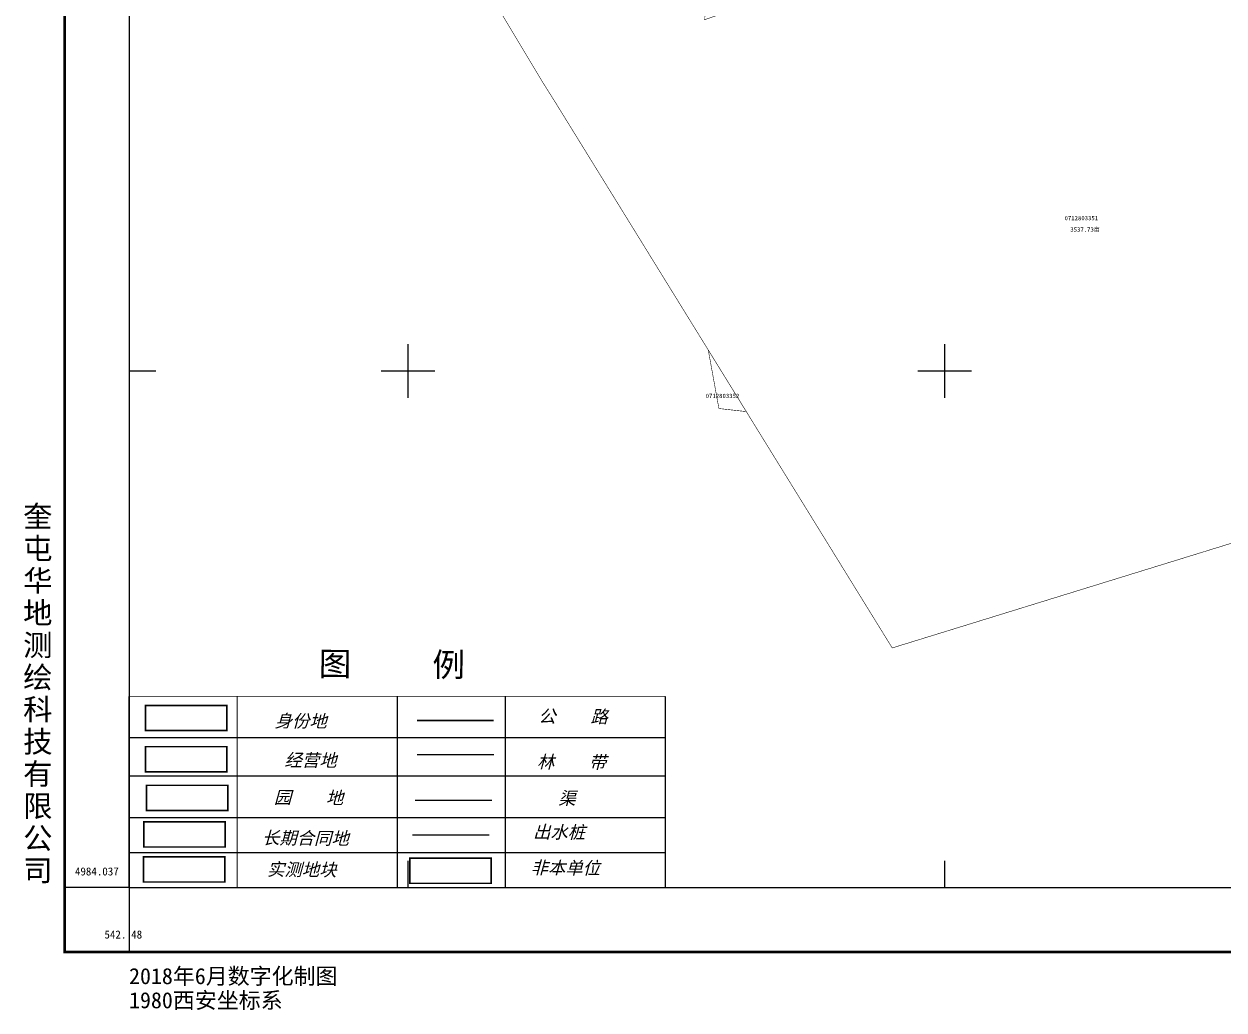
# Model space of a CAD drawing. Extents: x 542284 to 548602, y 4983734 to 4990381.
# Drawn here: x 542284 to 544520, y 4983809 to 4985647 of the extents above; entities that cross this region are included whole.
import ezdxf
from ezdxf.enums import TextEntityAlignment as Align

# ---------------------------------------------------------------- set-up
doc = ezdxf.new("R2010")
doc.units = 0
doc.header["$LTSCALE"] = 10
doc.layers.get('0').update_dxf_attribs({"linetype": 'CONTINUOUS'})
for name, color, linetype in [('TK', 7, 'CONTINUOUS'), ('图例', 7, 'CONTINUOUS'), ('地籍号', 7, 'CONTINUOUS'), ('退耕还林地', 3, 'CONTINUOUS')]:
    doc.layers.add(name, color=color, linetype=linetype)
doc.styles.add('STYLE1', font='SIMHEI.TTF', dxfattribs={"width": 0.8, "oblique": 15, "height": 2.5})
doc.styles.add('宋体', font='SimSun.ttf')

msp = doc.modelspace()

# ---------------------------------------------------------------- linework, layer by layer
at = {"linetype": 'Continuous', "const_width": 1, "elevation": 256.6, "flags": 128}
msp.add_lwpolyline([(543630.3, 4984924.3), (543579.2, 4984930), (543559.4, 4985039.1)], dxfattribs=at)
at = {"linetype": 'Continuous', "const_width": 1, "flags": 128}
msp.add_lwpolyline([(543559.4, 4985039.1), (543630.3, 4984924.3)], dxfattribs=at)
at = {"layer": 'TK', "linetype": 'Continuous'}
for p, q in [((543000, 4984950), (543000, 4985050)), ((544000, 4984950), (544000, 4985050)), ((542480, 4985000), (542530, 4985000)), ((542950, 4985000), (543050, 4985000)), ((543950, 4985000), (544050, 4985000)), ((543000, 4984037), (543000, 4984087)), ((544000, 4984037), (544000, 4984087)), ((542480, 4984037), (542360, 4984037)), ((542480, 4984037), (542480, 4983917))]:
    msp.add_line(p, q, dxfattribs=at)
at = {"layer": 'TK', "linetype": 'Continuous', "const_width": 5, "flags": 128}
msp.add_lwpolyline([(542360, 4983917), (548600, 4983917), (548600, 4990157), (542360, 4990157)], close=True, dxfattribs=at)
at = {"layer": 'TK', "linetype": 'Continuous', "flags": 128}
msp.add_lwpolyline([(542480, 4984037), (548480, 4984037), (548480, 4990037), (542480, 4990037)], close=True, dxfattribs=at)
at = {"layer": '图例', "color": 7}
for p, q in [((542480, 4984316.7), (543479.6, 4984316.7)), ((542480, 4984245.4), (543479.6, 4984245.4)), ((542480, 4984167.6), (543479.6, 4984167.6)), ((542480, 4984102.3), (543479.6, 4984102.3)), ((542480, 4984037), (543479.6, 4984037))]:
    msp.add_line(p, q, dxfattribs=at)
at = {"layer": '图例', "color": 3, "linetype": 'Continuous'}
msp.add_line((543016.7, 4984284.8), (543159.7, 4984284.8), dxfattribs=at)
at = {"layer": '图例', "color": 7}
for points, const_width in [([(542480, 4984393.6), (542480, 4984037)], 2.37), ([(542480, 4984393.6), (543479.6, 4984393.6)], 1.48), ([(542681.5, 4984393.6), (542681.5, 4984037)], 2.37), ([(542979.8, 4984393.6), (542979.8, 4984037)], 2.37), ([(543181.3, 4984393.6), (543181.3, 4984037)], 2.37), ([(543479.6, 4984393.6), (543479.6, 4984037)], 2.37), ([(542480, 4984244.4), (543479.6, 4984244.4)], 1.48)]:
    msp.add_lwpolyline(points, dxfattribs=dict(at, const_width=const_width))
at = {"layer": '图例', "color": 1, "linetype": 'Continuous', "const_width": 3, "flags": 128}
msp.add_lwpolyline([(542510.6, 4984376.6), (542662.1, 4984376.6), (542662.1, 4984329.8), (542510.6, 4984329.8)], close=True, dxfattribs=at)
at = {"layer": '图例', "color": 5, "linetype": 'Continuous', "const_width": 3, "flags": 128}
msp.add_lwpolyline([(543016.7, 4984348.7), (543159.7, 4984348.7)], dxfattribs=at)
msp.add_lwpolyline([(542510.6, 4984299.7), (542662.1, 4984299.7), (542662.1, 4984252.9), (542510.6, 4984252.9)], close=True, dxfattribs=at)
at = {"layer": '图例', "color": 2, "linetype": 'Continuous', "const_width": 3, "flags": 128}
msp.add_lwpolyline([(542512.4, 4984227.6), (542663.9, 4984227.6), (542663.9, 4984180.8), (542512.4, 4984180.8)], close=True, dxfattribs=at)
at = {"layer": '图例', "color": 4, "linetype": 'Continuous', "flags": 128}
msp.add_lwpolyline([(543013.1, 4984200.2), (543155.9, 4984200.2)], dxfattribs=at)
at = {"layer": '图例', "color": 6, "linetype": 'Continuous', "const_width": 3, "flags": 128}
msp.add_lwpolyline([(542507.6, 4984159.4), (542659.2, 4984159.4), (542659.2, 4984112.6), (542507.6, 4984112.6)], close=True, dxfattribs=at)
at = {"layer": '图例', "color": 2, "linetype": 'Continuous', "flags": 128}
msp.add_lwpolyline([(543008, 4984135.5), (543150.8, 4984135.5)], dxfattribs=at)
at = {"layer": '图例', "color": 7, "linetype": 'Continuous', "const_width": 3, "flags": 128}
msp.add_lwpolyline([(542506.9, 4984094.3), (542658.4, 4984094.3), (542658.4, 4984047.4), (542506.9, 4984047.4)], close=True, dxfattribs=at)
at = {"layer": '图例', "color": 4, "linetype": 'Continuous', "const_width": 3, "flags": 128}
msp.add_lwpolyline([(543003.2, 4984091.7), (543154.7, 4984091.7), (543154.7, 4984044.9), (543003.2, 4984044.9)], close=True, dxfattribs=at)
at = {"layer": '退耕还林地', "color": 3, "linetype": 'Continuous', "const_width": 1, "flags": 128}
msp.add_lwpolyline([(542921.1, 4986088.2), (543592.3, 4986356.7), (543552.8, 4985654.8), (545172.7, 4986227.9), (545056.7, 4984840.2), (543902.2, 4984483.7), (543275.2, 4985499.5), (543250.6, 4985538.6)], close=True, dxfattribs=at)

# ---------------------------------------------------------------- texts
at = {"layer": 'TK', "color": 7, "linetype": 'Continuous', "style": '宋体'}
for s, p in [('奎', (542310, 4984697)), ('屯', (542310, 4984637)), ('华', (542310, 4984577))]:
    msp.add_text(s, height=40, dxfattribs=at).set_placement(p, align=Align.BOTTOM_CENTER)
at = {"layer": 'TK', "linetype": 'Continuous', "style": '宋体'}
for s, p in [('地', (542310, 4984517)), ('测', (542310, 4984457)), ('绘', (542310, 4984397)), ('科', (542310, 4984337)), ('技', (542310, 4984277)), ('有', (542310, 4984217)), ('限', (542310, 4984157)), ('公', (542310, 4984097)), ('司', (542310, 4984037))]:
    msp.add_text(s, height=40, dxfattribs=at).set_placement(p, align=Align.BOTTOM_CENTER)
msp.add_text('4984.037', height=15, dxfattribs=at).set_placement((542420, 4984067), align=Align.MIDDLE)
msp.add_text('542.', height=15, dxfattribs=at).set_placement((542475, 4983949.5), align=Align.MIDDLE_RIGHT)
for s, height, p in [('48', 15, (542484, 4983949.5)), ('2018年6月数字化制图', 30, (542480, 4983872)), ('1980西安坐标系', 30, (542480, 4983827))]:
    msp.add_text(s, height=height, dxfattribs=at).set_placement(p, align=Align.MIDDLE_LEFT)
at = {"layer": '图例', "color": 7, "style": 'STYLE1'}
msp.add_text('图     例', height=44.45, rotation=359.5492, dxfattribs=at).set_placement((542833.4, 4984432.1))
at = {"layer": '图例', "color": 1, "style": 'STYLE1', "oblique": 15}
msp.add_text('身份地', height=23.71, rotation=359.5492, dxfattribs=at).set_placement((542751.4, 4984336.1))
at = {"layer": '图例', "color": 7, "style": 'STYLE1', "oblique": 15}
for s, p in [(' 公\u3000\u3000路', (543226.8, 4984344.9)), ('实测地块', (542737.2, 4984059.3))]:
    msp.add_text(s, height=23.71, rotation=359.5492, dxfattribs=at).set_placement(p)
at = {"layer": '图例', "color": 5, "style": 'STYLE1', "oblique": 15}
msp.add_text('经营地', height=23.71, rotation=359.5492, dxfattribs=at).set_placement((542769.7, 4984263))
at = {"layer": '图例', "color": 3, "style": 'STYLE1', "oblique": 15}
msp.add_text('  林    带', height=23.71, rotation=359.5492, dxfattribs=at).set_placement((543207.9, 4984260))
at = {"layer": '图例', "color": 2, "style": 'STYLE1', "oblique": 15}
for s, p in [('园    地', (542750, 4984193.5)), ('出水桩', (543232.8, 4984128.9))]:
    msp.add_text(s, height=23.71, rotation=359.5492, dxfattribs=at).set_placement(p)
at = {"layer": '图例', "color": 4, "style": 'STYLE1', "oblique": 15}
for s, p in [('   渠', (543231.5, 4984192.2)), ('非本单位', (543228.3, 4984062.5))]:
    msp.add_text(s, height=23.71, rotation=359.5492, dxfattribs=at).set_placement(p)
at = {"layer": '图例', "color": 6, "style": 'STYLE1', "oblique": 15}
msp.add_text('长期合同地', height=23.71, rotation=359.5492, dxfattribs=at).set_placement((542727.8, 4984118.1))
at = {"layer": '地籍号', "linetype": 'Continuous', "style": '宋体'}
for s, p in [('0712803351', (544254.6, 4985284.9)), ('0712803352', (543585.9, 4984953.6))]:
    msp.add_text(s, height=8, dxfattribs=at).set_placement(p, align=Align.MIDDLE)
at = {"layer": '退耕还林地', "linetype": 'Continuous', "style": '宋体'}
msp.add_text('3537.73亩', height=8, dxfattribs=at).set_placement((544261.6, 4985264.1), align=Align.MIDDLE)

doc.saveas('drawing.dxf')
